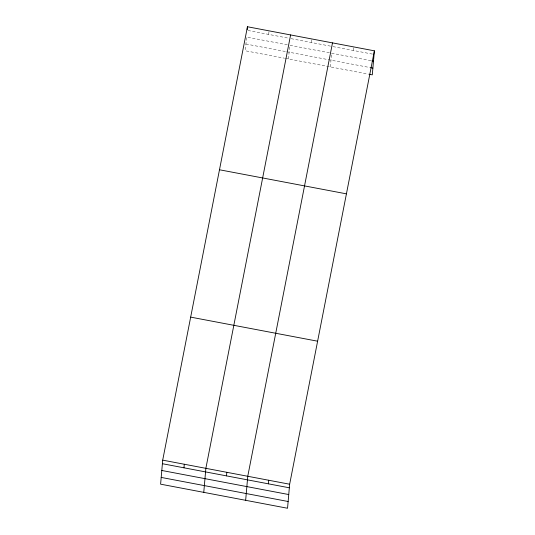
<?xml version="1.0" encoding="UTF-8"?>
<svg xmlns="http://www.w3.org/2000/svg" width="535" height="535" viewBox="0 0 535 535"><rect width="100%" height="100%" fill="white"/><g stroke="black" fill="none" stroke-linecap="round" stroke-linejoin="round"><path stroke-width="0.4" stroke-dasharray="2.67 2.01" d="M268.717 34.421L269.031 30.843M288.512 58.964L289.709 45.261L329.988 52.898M311.243 42.486L311.557 38.908M330.403 66.908L331.533 53.981M353.14 50.43L353.448 46.859M247.939 30.475L288.699 38.206M291.107 38.667L330.583 46.15M332.997 46.612L372.474 54.102M287.308 44.806L246.548 37.075L245.351 50.778L284.513 58.201M331.6 53.206L371.076 60.696M245.939 44.024L285.904 51.607M286.707 51.761L369.665 67.497M285.315 58.355L368.267 74.091"/><path stroke-width="0.8" d="M162.707 460.147L160.607 484.168L287.549 508.25L289.649 484.222L374.393 50.832L247.451 26.75L162.707 460.147L289.649 484.222M183.973 467.817L184.287 464.24M203.768 492.36L205.868 468.332L290.612 34.935M247.203 29.612L247.451 26.75M226.499 475.882L226.813 472.305M245.659 500.305L247.758 476.277L332.502 42.88M268.389 483.827L268.704 480.249M374.393 50.832L372.293 74.853L369.07 74.245M371.879 60.85L373.49 61.15M370.467 67.644L372.882 68.105M219.484 169.769L346.433 193.851M190.674 317.128L317.616 341.203M162.393 463.718L289.335 487.8M161.804 470.472L288.746 494.547M161.195 477.421L288.138 501.502"/></g></svg>
